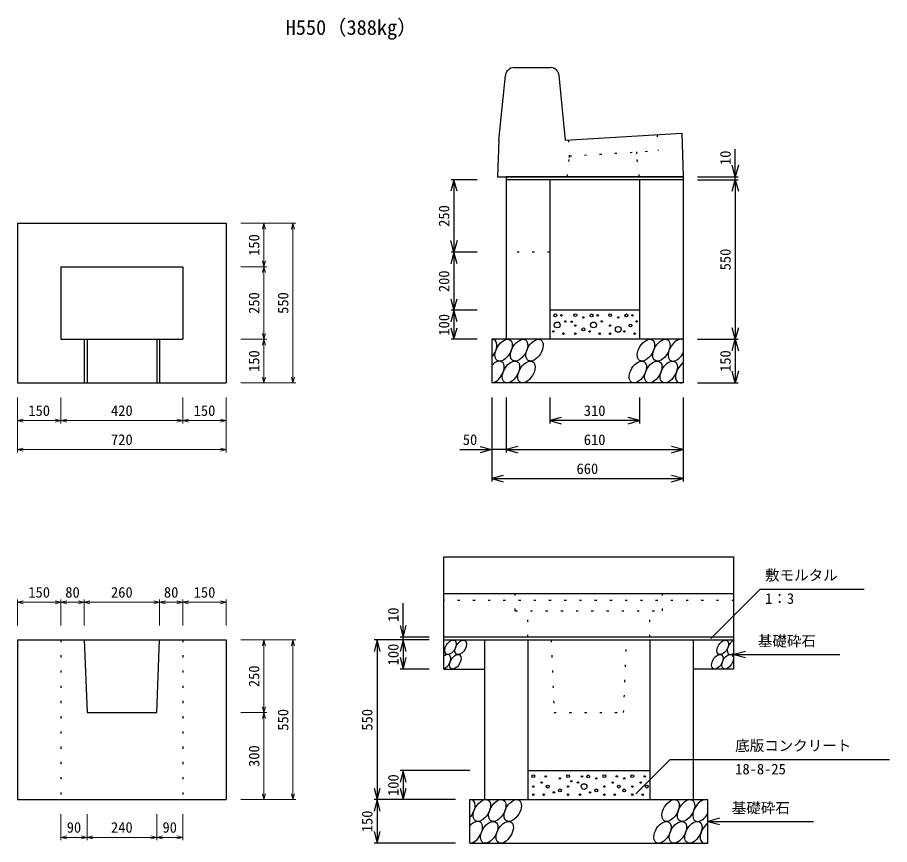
# Model space of a CAD drawing. Units: millimetres, scale not verified. Extents: x -12600 to 12600, y -8910 to 8910.
# Drawn here: x -3562 to -555, y -4448 to -1598 of the extents above; entities that cross this region are included whole.
import ezdxf
from ezdxf.enums import TextEntityAlignment as Align

# ---------------------------------------------------------------- set-up
doc = ezdxf.new("R2010")
doc.units = ezdxf.units.MM
doc.header["$LTSCALE"] = 30
doc.linetypes.add('DOTTED', pattern=[1.75, 0.25, -1.5])
for name, color, linetype, lineweight in [('0-0_DIM', 7, 'Continuous', 13), ('0-2_HATCH', 6, 'Continuous', 25), ('0-5_OUTLINE', 3, 'Continuous', 25), ('0-6_OUTLINE2', 4, 'DOTTED', 25), ('0-7_TXT', 7, 'Continuous', 25)]:
    doc.layers.add(name, color=color, linetype=linetype, lineweight=lineweight)
doc.styles.add('ＭＳ ゴシック', font='')
doc.styles.get('ＭＳ ゴシック').set_extended_font_data('MS Gothic')

msp = doc.modelspace()

# ---------------------------------------------------------------- linework, layer by layer
at = {"layer": '0-0_DIM', "lineweight": 25}
for p, q in [((-1086.94, -2147.27), (-1086.94, -2052.52)), ((-1976.94, -2157.27), (-2066.94, -2157.27)), ((-2056.94, -2157.27), (-2056.94, -2407.27)), ((-1216.94, -2147.27), (-1076.94, -2147.27)), ((-1216.94, -2147.27), (-1076.94, -2147.27)), ((-1216.94, -2157.27), (-1076.94, -2157.27)), ((-1086.94, -2157.27), (-1086.94, -2147.27)), ((-1086.94, -2157.27), (-1086.94, -2707.27)), ((-1976.94, -2407.27), (-2066.94, -2407.27)), ((-2056.94, -2407.27), (-2056.94, -2607.27)), ((-1976.94, -2607.27), (-2066.94, -2607.27)), ((-2056.94, -2607.27), (-2056.94, -2707.27)), ((-1976.94, -2707.27), (-2066.94, -2707.27)), ((-1216.94, -2707.27), (-1076.94, -2707.27)), ((-1086.94, -2707.27), (-1086.94, -2857.27)), ((-1216.94, -2857.27), (-1076.94, -2857.27)), ((-1926.94, -2907.27), (-1926.94, -3197.27)), ((-1876.94, -2907.27), (-1876.94, -3097.27)), ((-1726.94, -2907.27), (-1726.94, -2997.27)), ((-1416.94, -2907.27), (-1416.94, -2997.27)), ((-1266.94, -2907.27), (-1266.94, -3197.27)), ((-1416.94, -2987.27), (-1726.94, -2987.27)), ((-2037.11, -3087.27), (-1926.94, -3087.27)), ((-1876.94, -3087.27), (-1926.94, -3087.27)), ((-1876.94, -3087.27), (-1266.94, -3087.27)), ((-1926.94, -3187.27), (-1266.94, -3187.27)), ((-1000.91, -3567.86), (-1170.89, -3737.83)), ((-1000.91, -3567.86), (-642.95, -3567.86)), ((-2231.94, -3733.27), (-2231.94, -3616.04)), ((-2141.94, -3743.27), (-2331.94, -3743.27)), ((-2321.94, -3743.27), (-2321.94, -4293.27)), ((-2141.94, -3733.27), (-2241.94, -3733.27)), ((-2231.94, -3743.27), (-2231.94, -3733.27)), ((-2231.94, -3743.27), (-2231.94, -3843.27)), ((-1091.94, -3793.27), (-727.17, -3793.27)), ((-2141.94, -3843.27), (-2241.94, -3843.27)), ((-1311.42, -4155.32), (-1429.75, -4273.65)), ((-1311.42, -4155.32), (-555.23, -4155.32)), ((-2001.94, -4193.27), (-2241.94, -4193.27)), ((-2231.94, -4193.27), (-2231.94, -4293.27)), ((-2051.94, -4293.27), (-2331.94, -4293.27)), ((-2321.94, -4293.27), (-2321.94, -4443.27)), ((-1181.94, -4368.27), (-817.17, -4368.27)), ((-2051.94, -4443.27), (-2331.94, -4443.27))]:
    msp.add_line(p, q, dxfattribs=at)
at = {"layer": '0-0_DIM'}
for p, q in [((-2791.94, -2307.27), (-2701.94, -2307.27)), ((-2791.94, -2307.27), (-2601.94, -2307.27)), ((-2711.94, -2307.27), (-2711.94, -2457.27)), ((-2611.94, -2857.27), (-2611.94, -2307.27)), ((-2791.94, -2457.27), (-2701.94, -2457.27)), ((-2791.94, -2457.27), (-2701.94, -2457.27)), ((-2711.94, -2457.27), (-2711.94, -2707.27)), ((-2791.94, -2707.27), (-2701.94, -2707.27)), ((-2791.94, -2707.27), (-2701.94, -2707.27)), ((-2711.94, -2707.27), (-2711.94, -2857.27)), ((-2791.94, -2857.27), (-2701.94, -2857.27)), ((-2791.94, -2857.27), (-2601.94, -2857.27)), ((-3561.94, -2907.27), (-3561.94, -2997.27)), ((-3561.94, -2907.27), (-3561.94, -3097.27)), ((-3411.94, -2907.27), (-3411.94, -2997.27)), ((-3411.94, -2907.27), (-3411.94, -2997.27)), ((-2991.94, -2907.27), (-2991.94, -2997.27)), ((-2991.94, -2907.27), (-2991.94, -2997.27)), ((-2841.94, -2907.27), (-2841.94, -2997.27)), ((-2841.94, -2907.27), (-2841.94, -3097.27)), ((-3411.94, -2987.27), (-3561.94, -2987.27)), ((-2991.94, -2987.27), (-3411.94, -2987.27)), ((-2841.94, -2987.27), (-2991.94, -2987.27)), ((-3561.94, -3087.27), (-2841.94, -3087.27)), ((-3561.94, -3693.27), (-3561.94, -3603.27)), ((-3411.94, -3693.27), (-3411.94, -3603.27)), ((-3331.94, -3693.27), (-3331.94, -3603.27)), ((-3071.94, -3693.27), (-3071.94, -3603.27)), ((-2991.94, -3693.27), (-2991.94, -3603.27)), ((-2841.94, -3693.27), (-2841.94, -3603.27)), ((-3411.94, -3613.27), (-3561.94, -3613.27)), ((-3331.94, -3613.27), (-3411.94, -3613.27)), ((-3071.94, -3613.27), (-3331.94, -3613.27)), ((-2991.94, -3613.27), (-3071.94, -3613.27)), ((-2841.94, -3613.27), (-2991.94, -3613.27)), ((-2791.94, -3743.27), (-2701.94, -3743.27)), ((-2791.94, -3743.27), (-2601.94, -3743.27)), ((-2711.94, -3743.27), (-2711.94, -3993.27)), ((-2611.94, -4293.27), (-2611.94, -3743.27)), ((-2791.94, -3993.27), (-2701.94, -3993.27)), ((-2791.94, -3993.27), (-2701.94, -3993.27)), ((-2711.94, -3993.27), (-2711.94, -4293.27)), ((-2791.94, -4293.27), (-2701.94, -4293.27)), ((-2791.94, -4293.27), (-2601.94, -4293.27)), ((-3411.94, -4343.27), (-3411.94, -4433.27)), ((-3321.94, -4343.27), (-3321.94, -4433.27)), ((-3081.94, -4343.27), (-3081.94, -4433.27)), ((-2991.94, -4343.27), (-2991.94, -4433.27)), ((-3321.94, -4423.27), (-3411.94, -4423.27)), ((-3081.94, -4423.27), (-3321.94, -4423.27)), ((-2991.94, -4423.27), (-3081.94, -4423.27))]:
    msp.add_line(p, q, dxfattribs=at)
at = {"layer": '0-0_DIM', "lineweight": 25}
for points in [[(-1076.22, -2107.27), (-1086.94, -2147.27), (-1097.66, -2107.27)], [(-2046.22, -2197.27), (-2056.94, -2157.27), (-2067.66, -2197.27)], [(-1097.66, -2197.27), (-1086.94, -2157.27), (-1076.22, -2197.27)], [(-2046.22, -2367.27), (-2056.94, -2407.27), (-2067.66, -2367.27)], [(-2046.22, -2447.27), (-2056.94, -2407.27), (-2067.66, -2447.27)], [(-2067.66, -2567.27), (-2056.94, -2607.27), (-2046.22, -2567.27)], [(-2046.22, -2647.27), (-2056.94, -2607.27), (-2067.66, -2647.27)], [(-2067.66, -2667.27), (-2056.94, -2707.27), (-2046.22, -2667.27)], [(-1076.22, -2667.27), (-1086.94, -2707.27), (-1097.66, -2667.27)], [(-1097.66, -2747.27), (-1086.94, -2707.27), (-1076.22, -2747.27)], [(-1076.22, -2817.27), (-1086.94, -2857.27), (-1097.66, -2817.27)], [(-1686.94, -2976.55), (-1726.94, -2987.27), (-1686.94, -2997.99)], [(-1456.94, -2997.99), (-1416.94, -2987.27), (-1456.94, -2976.55)], [(-1966.94, -3076.55), (-1926.94, -3087.27), (-1966.94, -3097.99)], [(-1836.94, -3076.55), (-1876.94, -3087.27), (-1836.94, -3097.99)], [(-1306.94, -3097.99), (-1266.94, -3087.27), (-1306.94, -3076.55)], [(-1886.94, -3176.55), (-1926.94, -3187.27), (-1886.94, -3197.99)], [(-1306.94, -3197.99), (-1266.94, -3187.27), (-1306.94, -3176.55)], [(-2242.66, -3693.27), (-2231.94, -3733.27), (-2221.22, -3693.27)], [(-2311.22, -3783.27), (-2321.94, -3743.27), (-2332.66, -3783.27)], [(-2221.22, -3783.27), (-2231.94, -3743.27), (-2242.66, -3783.27)], [(-1051.94, -3782.55), (-1091.94, -3793.27), (-1051.94, -3803.99)], [(-2242.66, -3803.27), (-2231.94, -3843.27), (-2221.22, -3803.27)], [(-2221.22, -4233.27), (-2231.94, -4193.27), (-2242.66, -4233.27)], [(-2332.66, -4253.27), (-2321.94, -4293.27), (-2311.22, -4253.27)], [(-2242.66, -4253.27), (-2231.94, -4293.27), (-2221.22, -4253.27)], [(-2311.22, -4333.27), (-2321.94, -4293.27), (-2332.66, -4333.27)], [(-1141.94, -4357.55), (-1181.94, -4368.27), (-1141.94, -4378.99)], [(-2332.66, -4403.27), (-2321.94, -4443.27), (-2311.22, -4403.27)]]:
    msp.add_lwpolyline(points, dxfattribs=at)
at = {"layer": '0-0_DIM'}
for points in [[(-2717.3, -2327.27), (-2711.94, -2307.27), (-2706.58, -2327.27)], [(-2617.3, -2327.27), (-2611.94, -2307.27), (-2606.58, -2327.27)], [(-2706.58, -2437.27), (-2711.94, -2457.27), (-2717.3, -2437.27)], [(-2717.3, -2477.27), (-2711.94, -2457.27), (-2706.58, -2477.27)], [(-2706.58, -2687.27), (-2711.94, -2707.27), (-2717.3, -2687.27)], [(-2717.3, -2727.27), (-2711.94, -2707.27), (-2706.58, -2727.27)], [(-2706.58, -2837.27), (-2711.94, -2857.27), (-2717.3, -2837.27)], [(-2606.58, -2837.27), (-2611.94, -2857.27), (-2617.3, -2837.27)], [(-3541.94, -2992.63), (-3561.94, -2987.27), (-3541.94, -2981.91)], [(-3431.94, -2981.91), (-3411.94, -2987.27), (-3431.94, -2992.63)], [(-3391.94, -2992.63), (-3411.94, -2987.27), (-3391.94, -2981.91)], [(-3011.94, -2981.91), (-2991.94, -2987.27), (-3011.94, -2992.63)], [(-2971.94, -2992.63), (-2991.94, -2987.27), (-2971.94, -2981.91)], [(-2861.94, -2981.91), (-2841.94, -2987.27), (-2861.94, -2992.63)], [(-3541.94, -3092.63), (-3561.94, -3087.27), (-3541.94, -3081.91)], [(-2861.94, -3081.91), (-2841.94, -3087.27), (-2861.94, -3092.63)], [(-3541.94, -3618.63), (-3561.94, -3613.27), (-3541.94, -3607.91)], [(-3431.94, -3607.91), (-3411.94, -3613.27), (-3431.94, -3618.63)], [(-3391.94, -3618.63), (-3411.94, -3613.27), (-3391.94, -3607.91)], [(-3351.94, -3607.91), (-3331.94, -3613.27), (-3351.94, -3618.63)], [(-3311.94, -3618.63), (-3331.94, -3613.27), (-3311.94, -3607.91)], [(-3091.94, -3607.91), (-3071.94, -3613.27), (-3091.94, -3618.63)], [(-3051.94, -3618.63), (-3071.94, -3613.27), (-3051.94, -3607.91)], [(-3011.94, -3607.91), (-2991.94, -3613.27), (-3011.94, -3618.63)], [(-2971.94, -3618.63), (-2991.94, -3613.27), (-2971.94, -3607.91)], [(-2861.94, -3607.91), (-2841.94, -3613.27), (-2861.94, -3618.63)], [(-2717.3, -3763.27), (-2711.94, -3743.27), (-2706.58, -3763.27)], [(-2617.3, -3763.27), (-2611.94, -3743.27), (-2606.58, -3763.27)], [(-2706.58, -3973.27), (-2711.94, -3993.27), (-2717.3, -3973.27)], [(-2717.3, -4013.27), (-2711.94, -3993.27), (-2706.58, -4013.27)], [(-2706.58, -4273.27), (-2711.94, -4293.27), (-2717.3, -4273.27)], [(-2606.58, -4273.27), (-2611.94, -4293.27), (-2617.3, -4273.27)], [(-3391.94, -4428.63), (-3411.94, -4423.27), (-3391.94, -4417.91)], [(-3341.94, -4417.91), (-3321.94, -4423.27), (-3341.94, -4428.63)], [(-3301.94, -4428.63), (-3321.94, -4423.27), (-3301.94, -4417.91)], [(-3101.94, -4417.91), (-3081.94, -4423.27), (-3101.94, -4428.63)], [(-3061.94, -4428.63), (-3081.94, -4423.27), (-3061.94, -4417.91)], [(-3011.94, -4417.91), (-2991.94, -4423.27), (-3011.94, -4428.63)]]:
    msp.add_lwpolyline(points, dxfattribs=at)
at = {"layer": '0-2_HATCH'}
for centre, radius in [((-1707.56, -2624.83), 5), ((-1686.52, -2624.83), 2.5), ((-1672.51, -2645.84), 2.5), ((-1651.04, -2646.75), 2.5), ((-1638.63, -2623.95), 5), ((-1610.59, -2631.83), 2.5), ((-1582.55, -2624.83), 5), ((-1561.52, -2624.83), 2.5), ((-1547.5, -2645.84), 2.5), ((-1518.63, -2623.95), 5), ((-1490.59, -2631.83), 2.5), ((-1462.55, -2624.83), 5), ((-1441.52, -2624.83), 2.5), ((-1427.5, -2645.84), 2.5), ((-1701.02, -2657.84), 10), ((-1638.63, -2659.84), 2.5), ((-1610.59, -2672.97), 5), ((-1576.01, -2657.84), 10), ((-1518.63, -2659.84), 2.5), ((-1490.59, -2672.97), 10), ((-1448.53, -2659.84), 5), ((-1714.56, -2679.98), 2.5), ((-1679.52, -2687.86), 2.5), ((-1638.63, -2687.86), 2.5), ((-1589.56, -2679.98), 2.5), ((-1554.51, -2687.86), 2.5), ((-1518.63, -2687.86), 2.5), ((-1469.56, -2679.98), 2.5), ((-1434.51, -2687.86), 2.5), ((-1783.62, -4212.44), 5), ((-1663.62, -4212.44), 5), ((-1594.47, -4213.32), 5), ((-1538.39, -4212.44), 5), ((-1442.06, -4212.44), 5), ((-1754.74, -4234.33), 2.5), ((-1740.73, -4213.32), 2.5), ((-1691.66, -4220.32), 2.5), ((-1652.28, -4230.01), 2.5), ((-1629.52, -4234.33), 2.5), ((-1608.49, -4248.33), 10), ((-1615.5, -4213.32), 2.5), ((-1566.43, -4220.32), 2.5), ((-1509.52, -4234.33), 2.5), ((-1495.5, -4213.32), 2.5), ((-1470.1, -4220.32), 2.5), ((-1413.18, -4234.33), 2.5), ((-1399.17, -4213.32), 2.5), ((-1783.62, -4248.33), 2.5), ((-1733.71, -4248.33), 5), ((-1712.69, -4268.47), 2.5), ((-1691.66, -4261.47), 5), ((-1663.62, -4248.33), 2.5), ((-1587.46, -4268.47), 2.5), ((-1566.43, -4261.47), 5), ((-1538.39, -4248.33), 2.5), ((-1488.49, -4248.33), 5), ((-1470.1, -4261.47), 5), ((-1442.06, -4248.33), 2.5), ((-1392.15, -4248.33), 5), ((-1783.62, -4276.35), 2.5), ((-1747.73, -4276.35), 2.5), ((-1663.62, -4276.35), 2.5), ((-1622.51, -4276.35), 2.5), ((-1538.39, -4276.35), 2.5), ((-1502.51, -4276.35), 2.5), ((-1442.06, -4276.35), 2.5), ((-1406.17, -4276.35), 2.5)]:
    msp.add_circle(centre, radius, dxfattribs=at)
for centre, major_axis in [((-1885.69, -2744.77), (21.82, 35.31)), ((-1832.48, -2744.77), (21.82, 35.31)), ((-1779.27, -2744.77), (21.82, 35.31)), ((-1395.18, -2744.77), (21.82, 35.31)), ((-1341.97, -2744.77), (21.82, 35.31)), ((-1860.37, -2819.77), (21.82, 35.31)), ((-1807.16, -2819.77), (21.82, 35.31)), ((-1423.07, -2819.77), (21.82, 35.31)), ((-1369.86, -2819.77), (21.82, 35.31)), ((-1316.65, -2819.77), (21.82, 35.31)), ((-2069.05, -3768.27), (14.54, 23.54)), ((-2033.57, -3768.27), (14.54, 23.54)), ((-1130.41, -3768.27), (14.54, 23.54)), ((-2052.16, -3818.27), (14.54, 23.54)), ((-1149.01, -3818.27), (14.54, 23.54)), ((-1113.53, -3818.27), (14.54, 23.54)), ((-1960.69, -4330.77), (21.82, 35.31)), ((-1907.48, -4330.77), (21.82, 35.31)), ((-1854.27, -4330.77), (21.82, 35.31)), ((-1310.18, -4330.77), (21.82, 35.31)), ((-1256.97, -4330.77), (21.82, 35.31)), ((-1935.37, -4405.77), (21.82, 35.31)), ((-1882.16, -4405.77), (21.82, 35.31)), ((-1338.07, -4405.77), (21.82, 35.31)), ((-1284.86, -4405.77), (21.82, 35.31)), ((-1231.65, -4405.77), (21.82, 35.31))]:
    msp.add_ellipse(centre, major_axis=major_axis, ratio=0.5792, dxfattribs=at)
for centre, major_axis, start_param, end_param in [((-1288.75, -2744.77), (21.82, 35.31), 6.2831853, 11.0601374), ((-1938.91, -2744.77), (21.82, 35.31), 4.3711174, 6.6890199), ((-1913.58, -2819.77), (21.82, 35.31), 3.4964223, 7.563715), ((-1263.43, -2819.77), (21.82, 35.31), 0.9351899, 3.8417621), ((-1094.94, -3768.27), (14.54, 23.54), 0.6666252, 4.1103269), ((-2087.64, -3818.27), (14.54, 23.54), 3.7419964, 7.318141), ((-2013.91, -4330.77), (21.82, 35.31), 4.3711174, 6.6890199), ((-1203.75, -4330.77), (21.82, 35.31), 6.2831853, 11.0601374), ((-1988.58, -4405.77), (21.82, 35.31), 3.4964223, 7.563715), ((-1178.43, -4405.77), (21.82, 35.31), 0.9351899, 3.8417621)]:
    msp.add_ellipse(centre, major_axis=major_axis, ratio=0.5792, start_param=start_param, end_param=end_param, dxfattribs=at)
at = {"layer": '0-5_OUTLINE'}
for p, q in [((-1849.79, -1771.27), (-1724.09, -1771.27)), ((-1901.94, -2021.27), (-1879.64, -1798.29)), ((-1671.94, -2021.27), (-1694.24, -1798.29)), ((-1901.94, -2021.27), (-1906.94, -2147.27)), ((-1906.94, -2147.27), (-1266.94, -2147.27)), ((-1266.94, -2147.27), (-1876.94, -2147.27)), ((-1876.94, -2147.27), (-1876.94, -2707.27)), ((-1266.94, -2157.27), (-1876.94, -2157.27)), ((-1726.94, -2157.27), (-1726.94, -2707.27)), ((-1416.94, -2157.27), (-1416.94, -2707.27)), ((-1266.94, -2147.27), (-1266.94, -2857.27)), ((-3561.94, -2307.27), (-3561.94, -2857.27)), ((-3411.94, -2457.27), (-3411.94, -2707.27)), ((-3411.94, -2457.27), (-2991.94, -2457.27)), ((-2991.94, -2457.27), (-2991.94, -2707.27)), ((-1416.94, -2607.27), (-1726.94, -2607.27)), ((-3411.94, -2707.27), (-2991.94, -2707.27)), ((-3331.94, -2707.27), (-3331.94, -2857.27)), ((-3321.94, -2707.27), (-3321.94, -2857.27)), ((-3081.94, -2707.27), (-3081.94, -2857.27)), ((-3071.94, -2707.27), (-3071.94, -2857.27)), ((-3561.94, -2857.27), (-2841.94, -2857.27)), ((-1266.94, -2857.27), (-1926.94, -2857.27)), ((-2091.94, -3457.27), (-1091.94, -3457.27)), ((-2091.94, -3843.27), (-2091.94, -3457.27)), ((-1091.94, -3843.27), (-1091.94, -3457.27)), ((-2091.94, -3583.27), (-1091.94, -3583.27)), ((-3561.94, -3743.27), (-2841.94, -3743.27)), ((-3561.94, -3743.27), (-3561.94, -4293.27)), ((-2841.94, -3743.27), (-2841.94, -4293.27)), ((-1091.94, -3733.27), (-2091.94, -3733.27)), ((-2091.94, -3743.27), (-1091.94, -3743.27)), ((-1951.94, -3743.27), (-1951.94, -4293.27)), ((-1801.94, -3743.27), (-1801.94, -4293.27)), ((-1381.94, -3743.27), (-1381.94, -4293.27)), ((-1231.94, -3743.27), (-1231.94, -4293.27)), ((-2091.94, -3843.27), (-1951.94, -3843.27)), ((-1091.94, -3843.27), (-1231.94, -3843.27)), ((-1801.94, -4193.27), (-1381.94, -4193.27)), ((-3561.94, -4293.27), (-2841.94, -4293.27)), ((-1181.94, -4443.27), (-1181.94, -4293.27)), ((-2001.94, -4443.27), (-1181.94, -4443.27))]:
    msp.add_line(p, q, dxfattribs=at)
for points in [[(-1671.94, -2021.27), (-1271.94, -1997.27), (-1266.94, -2147.27)], [(-3561.94, -2307.27), (-2841.94, -2307.27), (-2841.94, -2857.27)], [(-1266.94, -2707.27), (-1926.94, -2707.27), (-1926.94, -2857.27)], [(-3331.94, -3743.27), (-3321.94, -3993.27), (-3081.94, -3993.27), (-3071.94, -3743.27)], [(-2001.94, -4443.27), (-2001.94, -4293.27), (-1181.94, -4293.27)]]:
    msp.add_lwpolyline(points, dxfattribs=at)
for centre, start, end in [((-1849.79, -1801.27), 90, 177.2835), ((-1724.09, -1801.27), 5.71059, 88.37304)]:
    msp.add_arc(centre, 30, start, end, dxfattribs=at)
at = {"layer": '0-6_OUTLINE2'}
for p, q in [((-1356.5, -2002.35), (-1353.21, -2057.25)), ((-1662.95, -2020.73), (-1659.3, -2081.62)), ((-1659.66, -2075.63), (-1353.21, -2057.25)), ((-1428.08, -2061.74), (-1427.72, -2067.73)), ((-1416.94, -2147.27), (-1427.72, -2067.73)), ((-1666.94, -2147.27), (-1659.3, -2081.62)), ((-1726.94, -2407.27), (-1876.94, -2407.27)), ((-1091.94, -3607.27), (-2091.94, -3607.27)), ((-1845.94, -3642.75), (-1845.94, -3583.27)), ((-1337.94, -3642.75), (-1337.94, -3583.27)), ((-1845.94, -3642.75), (-1337.94, -3642.75)), ((-1801.94, -3733.27), (-1801.94, -3642.75)), ((-1381.94, -3733.27), (-1381.94, -3642.75)), ((-3411.94, -3743.27), (-3411.94, -4293.27)), ((-2991.94, -3743.27), (-2991.94, -4293.27)), ((-1721.94, -3743.27), (-1711.94, -3993.27)), ((-1471.94, -3993.27), (-1461.94, -3743.27)), ((-1711.94, -3993.27), (-1471.94, -3993.27))]:
    msp.add_line(p, q, dxfattribs=at)

# ---------------------------------------------------------------- texts
at = {"layer": '0-0_DIM', "style": 'ＭＳ ゴシック'}
for s, p in [('10', (-1091.94, -2106.83)), ('250', (-2061.94, -2319.77)), ('150', (-2716.94, -2419.77)), ('550', (-1091.94, -2469.77)), ('200', (-2061.94, -2544.77)), ('250', (-2716.94, -2619.77)), ('550', (-2616.94, -2619.77)), ('100', (-2061.94, -2694.77)), ('150', (-2716.94, -2819.77)), ('150', (-1091.94, -2819.77)), ('10', (-2236.94, -3681.21)), ('100', (-2236.94, -3830.77)), ('250', (-2716.94, -3905.77)), ('550', (-2616.94, -4055.77)), ('550', (-2326.94, -4055.77)), ('300', (-2716.94, -4180.77)), ('100', (-2236.94, -4280.77)), ('150', (-2326.94, -4405.77))]:
    msp.add_text(s, height=36.66, rotation=90, dxfattribs=at).set_placement(p, align=Align.BOTTOM_LEFT)
for s, p in [('150', (-3524.44, -2982.27)), ('420', (-3239.44, -2982.27)), ('150', (-2954.44, -2982.27)), ('310', (-1609.44, -2982.27)), ('720', (-3239.44, -3082.27)), ('50', (-2026.51, -3082.27)), ('610', (-1609.44, -3082.27)), ('660', (-1634.44, -3182.27)), ('敷モルタル', (-984.17, -3549.12)), ('150', (-3524.44, -3608.27)), ('80', (-3396.94, -3608.27)), ('260', (-3239.44, -3608.27)), ('80', (-3056.94, -3608.27)), ('150', (-2954.44, -3608.27)), ('1：3', (-984.17, -3629.81)), ('基礎砕石', (-1009.1, -3776.1)), ('底版コンクリート', (-1087.39, -4136.58)), ('18-8-25', (-1087.39, -4217.27)), ('基礎砕石', (-1099.1, -4351.1)), ('90', (-3391.94, -4418.27)), ('240', (-3239.44, -4418.27)), ('90', (-3061.94, -4418.27))]:
    msp.add_text(s, height=36.66, dxfattribs=at).set_placement(p, align=Align.BOTTOM_LEFT)
at = {"layer": '0-7_TXT', "style": 'ＭＳ ゴシック'}
msp.add_text('H550（388kg）', height=51.32, dxfattribs=at).set_placement((-2637.11, -1673.61), align=Align.BOTTOM_LEFT)

doc.saveas('drawing.dxf')
